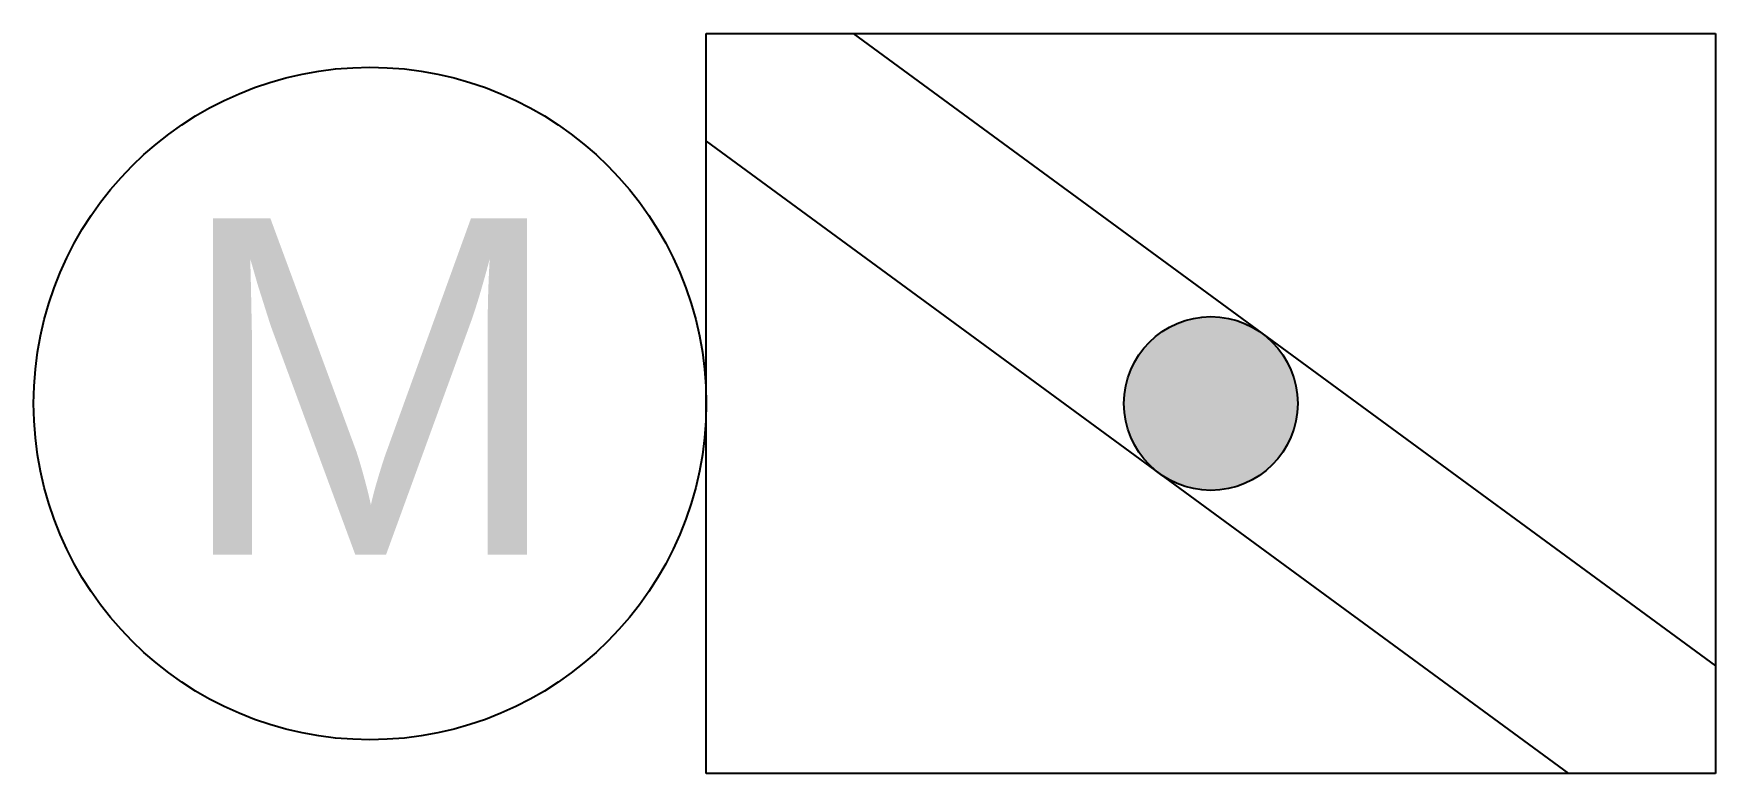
# Model space of a CAD drawing. Header units: millimetres. Extents: x -350 to 150, y -110 to 110.
import ezdxf
from ezdxf.enums import TextEntityAlignment as Align

# ---------------------------------------------------------------- set-up
doc = ezdxf.new("R2010")
doc.units = ezdxf.units.MM
doc.styles.add('EHS_Text', font='arial.ttf')

msp = doc.modelspace()

# ---------------------------------------------------------------- hatches: boundary and pattern name
at = {"linetype": 'ByBlock', "lineweight": -2}
h = msp.add_hatch(color=0, dxfattribs=at)
h.dxf.hatch_style = 1
h.paths.add_polyline_path([(25.83, 0, 1), (-25.83, 0, 1)])

# ---------------------------------------------------------------- linework, layer by layer
at = {"color": 0, "linetype": 'ByBlock', "lineweight": -2}
for p, q in [((-150, 110), (150, 110)), ((-150, -110), (-150, 110)), ((-106.32, 110), (150, -77.97)), ((150, 110), (150, -110)), ((-150, 77.97), (106.32, -110)), ((150, -110), (-150, -110))]:
    msp.add_line(p, q, dxfattribs=at)
for centre, radius in [((-250, 0), 100), ((0, 0), 25.83)]:
    msp.add_circle(centre, radius, dxfattribs=at)

# ---------------------------------------------------------------- texts
at = {"color": 0, "linetype": 'ByBlock', "lineweight": -2, "style": 'EHS_Text'}
msp.add_text('M', height=100, dxfattribs=at).set_placement((-250, -44.97), align=Align.CENTER)

doc.saveas('drawing.dxf')
